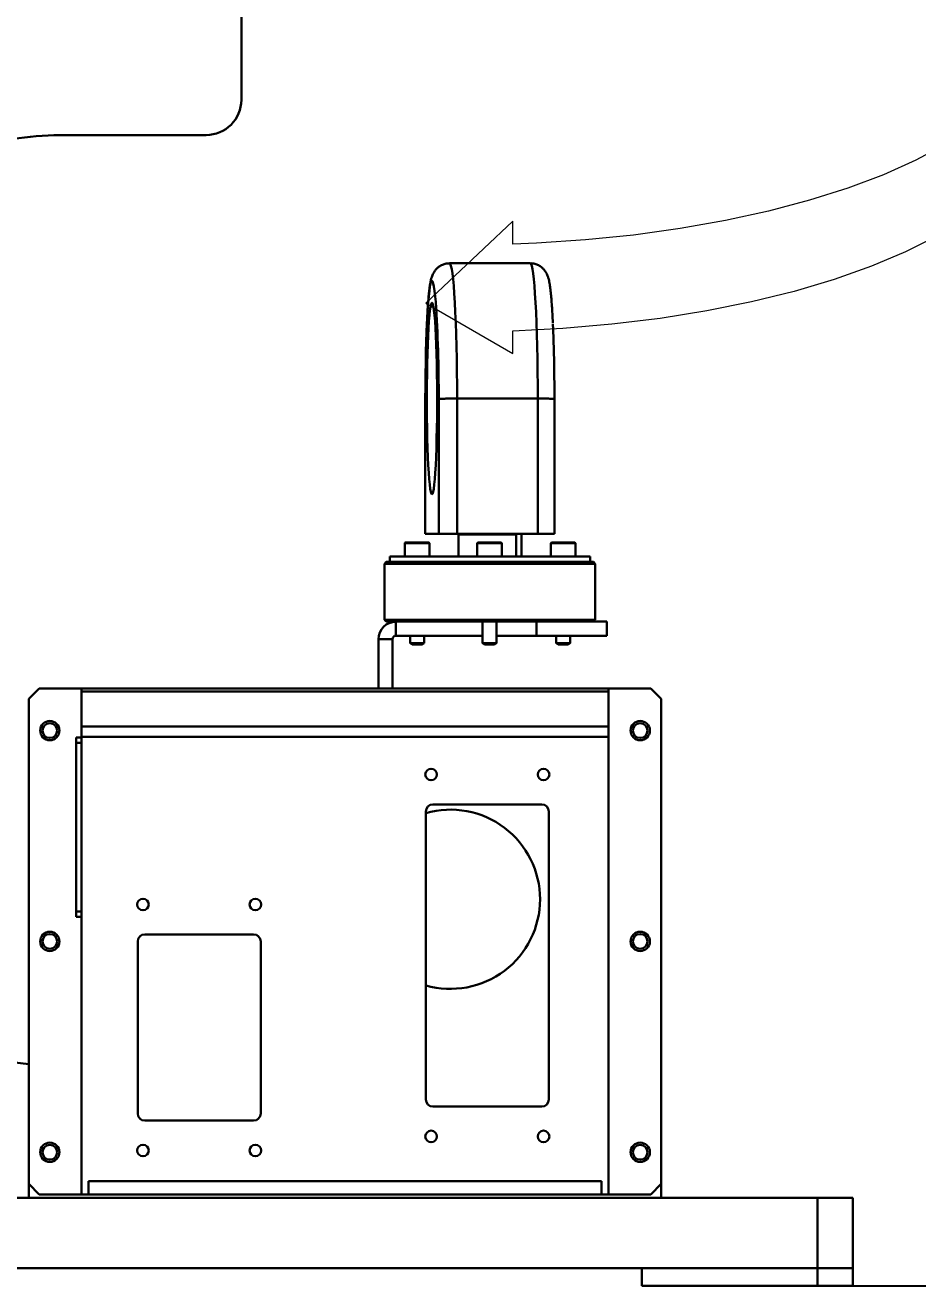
# Model space of a CAD drawing. Header units: millimetres. Extents: x -2601 to 21461, y 11492 to 21077.
# Drawn here: x 8169.6 to 8423.6, y 14795 to 15153.8 of the extents above; entities that cross this region are included whole.
import ezdxf

# ---------------------------------------------------------------- set-up
doc = ezdxf.new("R2010")
doc.units = ezdxf.units.MM
doc.header["$PDSIZE"] = -1
doc.linetypes.add('CENTERX2', pattern=[20.32, 12.7, -2.54, 2.54, -2.54])
doc.layers.add('中心线层', color=1, linetype='CENTERX2')
doc.layers.add('文字层', color=7, linetype='Continuous', lineweight=25)
doc.styles.get("Standard").update_dxf_attribs({"font": ''})
doc.styles.get('Standard').set_extended_font_data('HYSWLongFangSong')
doc.dimstyles.new('ISO-25', dxfattribs={"dimscale": 25, "dimtxt": 3.5, "dimasz": 1.6, "dimexe": 1.25, "dimexo": 0.625, "dimtad": 1, "dimdec": 0, "dimzin": 9, "dimdsep": 46, "dimtxsty": 'Standard', "dimcen": 2.5, "dimadec": 0, "dimazin": 2, "dimtfac": 1, "dimtdec": 0, "dimtofl": 0, "dimtmove": 0, "dimatfit": 3, "dimfxl": 1, "dimarcsym": 0})

# ---------------------------------------------------------------- blocks, each defined once
blk = doc.blocks.new('*D27')
at = {"color": 0, "lineweight": -2}
for p, q in [((8144.23, 15359.53), (8786.74, 15359.53)), ((8755.49, 15319.53), (8755.49, 14835.03)), ((8360.73, 14795.03), (8786.74, 14795.03))]:
    blk.add_line(p, q, dxfattribs=at)
at = {"color": 0}
for points in [[(8748.82, 15319.53), (8762.15, 15319.53), (8755.49, 15359.53)], [(8748.82, 14835.03), (8762.15, 14835.03), (8755.49, 14795.03)]]:
    blk.add_solid(points, dxfattribs=at)
at = {"layer": 'Defpoints', "color": 0}
for p in [(8128.61, 15359.53), (8345.11, 14795.03), (8755.49, 14795.03)]:
    blk.add_point(p, dxfattribs=at)
at = {"color": 0, "insert": (8696.11, 15077.28), "char_height": 87.5, "attachment_point": 5, "rotation": 90}
blk.add_mtext('564', dxfattribs=at)
blk = doc.blocks.new('1111')
at = {"layer": '中心线层', "color": 0, "linetype": 'Continuous', "lineweight": 0}
for p, q in [((3648.14, -2830.89), (3672.84, -2816.56)), ((3672.84, -2816.56), (3672.84, -2823.05)), ((3687.08, -2823.77), (3672.84, -2823.05)), ((3701.1, -2824.98), (3687.08, -2823.77)), ((3714.8, -2826.65), (3701.1, -2824.98)), ((3728.07, -2828.77), (3714.8, -2826.65)), ((3740.81, -2831.34), (3728.07, -2828.77)), ((3672.84, -2854.23), (3648.14, -2830.89)), ((3752.92, -2834.32), (3740.81, -2831.34)), ((3764.32, -2837.71), (3752.92, -2834.32)), ((3774.91, -2841.46), (3764.32, -2837.71)), ((3784.61, -2845.56), (3774.91, -2841.46)), ((3672.84, -2847.74), (3672.84, -2854.23)), ((3679.63, -2848.03), (3672.84, -2847.8)), ((3693.55, -2848.96), (3679.63, -2848.03)), ((3793.36, -2849.96), (3784.61, -2845.56)), ((3707.21, -2850.35), (3693.55, -2848.96)), ((3720.52, -2852.19), (3707.21, -2850.35)), ((3801.07, -2854.65), (3793.36, -2849.96)), ((3733.36, -2854.47), (3720.52, -2852.19)), ((3745.66, -2857.16), (3733.36, -2854.47)), ((3807.71, -2859.58), (3801.07, -2854.65)), ((3757.31, -2860.25), (3745.66, -2857.16)), ((3768.24, -2863.71), (3757.31, -2860.25)), ((3813.2, -2864.71), (3807.71, -2859.58)), ((3778.35, -2867.53), (3768.24, -2863.71)), ((3817.52, -2870.01), (3813.2, -2864.71)), ((3787.59, -2871.66), (3778.35, -2867.53)), ((3795.87, -2876.09), (3787.59, -2871.66)), ((3820.63, -2875.43), (3817.52, -2870.01)), ((3803.15, -2880.78), (3795.87, -2876.09)), ((3822.5, -2880.94), (3820.63, -2875.43)), ((3809.35, -2885.69), (3803.15, -2880.78)), ((3823.13, -2886.49), (3822.5, -2880.94)), ((3814.45, -2890.78), (3809.35, -2885.69)), ((3823.13, -2911.19), (3823.13, -2886.49)), ((3823.13, -2911.19), (3823.13, -2886.49)), ((3818.4, -2896.03), (3814.45, -2890.78)), ((3823.13, -2892.5), (3818.4, -2901.65)), ((3819.45, -2898.07), (3818.4, -2896.03)), ((3818.4, -2901.65), (3814.45, -2906.9)), ((3814.45, -2906.9), (3809.35, -2912)), ((3809.35, -2912), (3803.15, -2916.91)), ((3823.13, -2911.19), (3822.5, -2916.74)), ((3803.15, -2916.91), (3795.87, -2921.59)), ((3822.5, -2916.74), (3820.63, -2922.25)), ((3795.87, -2921.59), (3787.59, -2926.02)), ((3820.63, -2922.25), (3817.52, -2927.67)), ((3787.59, -2926.02), (3778.35, -2930.15)), ((3778.35, -2930.15), (3768.24, -2933.97)), ((3817.52, -2927.67), (3813.2, -2932.97)), ((3768.24, -2933.97), (3757.31, -2937.43)), ((3813.2, -2932.97), (3807.71, -2938.1)), ((3757.31, -2937.43), (3745.66, -2940.52)), ((3807.71, -2938.1), (3801.07, -2943.03)), ((3745.66, -2940.52), (3733.36, -2943.21)), ((3672.84, -2943.39), (3648.14, -2966.73)), ((3672.84, -2949.88), (3672.84, -2943.39)), ((3733.36, -2943.21), (3720.52, -2945.49)), ((3801.07, -2943.03), (3793.36, -2947.72)), ((3693.55, -2948.72), (3679.63, -2949.65)), ((3707.21, -2947.33), (3693.55, -2948.72)), ((3720.52, -2945.49), (3707.21, -2947.33)), ((3793.36, -2947.72), (3784.61, -2952.13)), ((3679.63, -2949.65), (3672.84, -2949.88)), ((3784.61, -2952.13), (3774.91, -2956.22)), ((3774.91, -2956.22), (3764.32, -2959.98)), ((3764.32, -2959.98), (3752.92, -2963.36)), ((3648.14, -2966.73), (3672.84, -2981.06)), ((3740.81, -2966.34), (3728.07, -2968.91)), ((3752.92, -2963.36), (3740.81, -2966.34)), ((3728.07, -2968.91), (3714.8, -2971.04)), ((3687.08, -2973.91), (3672.84, -2974.63)), ((3701.1, -2972.71), (3687.08, -2973.91)), ((3714.8, -2971.04), (3701.1, -2972.71)), ((3672.84, -2981.06), (3672.84, -2974.58))]:
    blk.add_line(p, q, dxfattribs=at)

msp = doc.modelspace()

# ---------------------------------------------------------------- linework, layer by layer
at = {"color": 161, "lineweight": 30, "true_color": 0x67adff}
for p, q in [((8231.11, 15132.53), (8231.11, 15160.03)), ((8221.11, 15122.53), (8181.11, 15122.53)), ((8313.32, 15086.03), (8290.35, 15086.03)), ((8283.45, 15047.4), (8283.45, 15009.03)), ((8283.45, 15047.39), (8283.45, 15009.03)), ((8287.27, 15009.03), (8287.27, 15047.39)), ((8292.53, 15047.53), (8292.53, 15009.03)), ((8292.53, 15047.53), (8315.49, 15047.53)), ((8315.49, 15009.03), (8315.49, 15047.53)), ((8320.23, 15009.03), (8320.23, 15047.4)), ((8277.81, 15006.53), (8278.08, 15006.53)), ((8278.08, 15006.53), (8284.41, 15006.53)), ((8283.45, 15009.03), (8287.27, 15009.03)), ((8283.45, 15009.03), (8283.45, 15009.03)), ((8292.53, 15009.03), (8287.27, 15009.03)), ((8292.53, 15009.03), (8315.49, 15009.03)), ((8293.04, 15009.03), (8292.86, 15008.83)), ((8309.3, 15008.83), (8292.86, 15008.83)), ((8292.86, 15002.53), (8292.86, 15008.83)), ((8298.43, 15006.53), (8304.37, 15006.53)), ((8304.37, 15006.53), (8305.03, 15006.53)), ((8309.3, 15008.83), (8309.3, 15002.53)), ((8310.64, 15009.03), (8310.81, 15008.83)), ((8310.81, 15002.53), (8310.81, 15008.83)), ((8320.23, 15009.03), (8315.49, 15009.03)), ((8319.38, 15006.53), (8325.98, 15006.53)), ((8277.61, 15006.33), (8277.61, 15002.53)), ((8277.89, 15006.33), (8277.61, 15006.33)), ((8284.61, 15006.33), (8277.89, 15006.33)), ((8284.61, 15002.53), (8284.61, 15006.33)), ((8298.23, 15006.33), (8298.23, 15002.53)), ((8304.53, 15006.33), (8298.23, 15006.33)), ((8305.23, 15006.33), (8304.53, 15006.33)), ((8305.23, 15002.53), (8305.23, 15006.33)), ((8319.18, 15006.33), (8319.18, 15002.53)), ((8326.18, 15006.33), (8319.18, 15006.33)), ((8326.18, 15002.53), (8326.18, 15006.33)), ((8272.34, 15001.03), (8271.84, 15000.53)), ((8271.84, 15000.53), (8271.84, 14984.53)), ((8331.84, 15000.53), (8271.84, 15000.53)), ((8272.34, 15001.03), (8331.34, 15001.03)), ((8273.34, 15002.53), (8273.34, 15001.03)), ((8273.34, 15002.53), (8330.34, 15002.53)), ((8330.34, 15001.03), (8330.34, 15002.53)), ((8331.84, 15000.53), (8331.34, 15001.03)), ((8331.84, 14984.53), (8331.84, 15000.53)), ((8271.84, 14984.53), (8272.34, 14984.03)), ((8271.84, 14984.53), (8331.84, 14984.53)), ((8275.11, 14984.03), (8272.34, 14984.03)), ((8275.11, 14984.03), (8275.11, 14980.03)), ((8275.11, 14984.03), (8283.24, 14984.03)), ((8321.74, 14984.03), (8283.24, 14984.03)), ((8299.73, 14984.03), (8299.73, 14977.88)), ((8303.73, 14977.88), (8303.73, 14984.03)), ((8315.11, 14980.03), (8315.11, 14984.03)), ((8321.74, 14984.03), (8335.11, 14984.03)), ((8331.34, 14984.03), (8331.84, 14984.53)), ((8335.11, 14984.03), (8335.11, 14980.03)), ((8274.11, 14979.03), (8270.11, 14979.03)), ((8270.11, 14965.03), (8270.11, 14979.03)), ((8274.11, 14965.03), (8274.11, 14979.03)), ((8275.11, 14980.03), (8299.73, 14980.03)), ((8279.11, 14980.03), (8279.11, 14977.88)), ((8279.11, 14977.88), (8279.71, 14977.53)), ((8279.27, 14977.88), (8279.11, 14977.88)), ((8279.27, 14977.88), (8283.11, 14977.88)), ((8282.5, 14977.53), (8283.11, 14977.88)), ((8283.11, 14977.88), (8283.11, 14980.03)), ((8299.73, 14977.88), (8300.33, 14977.53)), ((8299.73, 14977.88), (8303.33, 14977.88)), ((8303.12, 14977.53), (8303.73, 14977.88)), ((8303.33, 14977.88), (8303.73, 14977.88)), ((8303.73, 14980.03), (8315.11, 14980.03)), ((8335.11, 14980.03), (8315.11, 14980.03)), ((8320.68, 14980.03), (8320.68, 14977.88)), ((8320.68, 14977.88), (8321.28, 14977.53)), ((8320.68, 14977.88), (8324.68, 14977.88)), ((8324.07, 14977.53), (8324.68, 14977.88)), ((8324.68, 14977.88), (8324.68, 14980.03)), ((8279.71, 14977.53), (8279.83, 14977.53)), ((8279.83, 14977.53), (8282.5, 14977.53)), ((8300.33, 14977.53), (8302.84, 14977.53)), ((8302.84, 14977.53), (8303.12, 14977.53)), ((8321.28, 14977.53), (8324.07, 14977.53)), ((8173.61, 14965.03), (8170.61, 14962.03)), ((8173.61, 14965.03), (8185.61, 14965.03)), ((8185.61, 14965.03), (8335.61, 14965.03)), ((8185.61, 14965.03), (8185.61, 14964.15)), ((8185.61, 14964.15), (8335.61, 14964.15)), ((8185.61, 14964.15), (8185.61, 14954.15)), ((8335.61, 14965.03), (8335.61, 14964.15)), ((8335.61, 14965.03), (8347.61, 14965.03)), ((8335.61, 14964.15), (8335.61, 14954.15)), ((8350.61, 14962.03), (8347.61, 14965.03)), ((8170.61, 14824.03), (8170.61, 14962.03)), ((8350.61, 14962.03), (8350.61, 14824.03)), ((8185.61, 14954.15), (8185.61, 14951.28)), ((8185.61, 14954.15), (8335.61, 14954.15)), ((8335.61, 14954.15), (8335.61, 14951.28)), ((8185.61, 14951.03), (8184.11, 14951.03)), ((8184.11, 14951.03), (8184.11, 14949.53)), ((8185.61, 14949.53), (8184.11, 14949.53)), ((8184.11, 14949.53), (8184.11, 14901.53)), ((8185.61, 14951.28), (8335.61, 14951.28)), ((8185.61, 14951.28), (8185.61, 14821.03)), ((8335.61, 14951.28), (8335.61, 14821.03)), ((8316.61, 14932.03), (8285.61, 14932.03)), ((8283.61, 14930.03), (8283.61, 14848.03)), ((8318.61, 14848.03), (8318.61, 14930.03)), ((8185.61, 14901.53), (8184.11, 14901.53)), ((8184.11, 14901.53), (8184.11, 14900.03)), ((8185.61, 14900.03), (8184.11, 14900.03)), ((8201.61, 14893.03), (8201.61, 14844.03)), ((8234.61, 14895.03), (8203.61, 14895.03)), ((8236.61, 14844.03), (8236.61, 14893.03)), ((8285.61, 14846.03), (8316.61, 14846.03)), ((8203.61, 14842.03), (8234.61, 14842.03)), ((8170.61, 14824.03), (8173.61, 14821.03)), ((8170.61, 14820.03), (8170.61, 14824.03)), ((8187.61, 14824.76), (8333.61, 14824.76)), ((8187.61, 14821.03), (8187.61, 14824.76)), ((8333.61, 14824.76), (8333.61, 14821.03)), ((8347.61, 14821.03), (8350.61, 14824.03)), ((8350.61, 14824.03), (8350.61, 14820.03)), ((7995.11, 14820.03), (8395.11, 14820.03)), ((8185.61, 14821.03), (8173.61, 14821.03)), ((8187.61, 14821.03), (8185.61, 14821.03)), ((8187.61, 14821.03), (8333.61, 14821.03)), ((8333.61, 14821.03), (8335.61, 14821.03)), ((8347.61, 14821.03), (8335.61, 14821.03)), ((8395.11, 14800.03), (8395.11, 14820.03)), ((8395.11, 14820.03), (8405.11, 14820.03)), ((8405.11, 14820.03), (8405.11, 14800.03)), ((7995.11, 14800.03), (8395.11, 14800.03)), ((8345.11, 14800.03), (8345.11, 14795.03)), ((8345.11, 14800.03), (8395.11, 14800.03)), ((8395.11, 14795.03), (8395.11, 14800.03)), ((8395.11, 14800.03), (8405.11, 14800.03)), ((8405.11, 14800.03), (8405.11, 14795.03)), ((8345.11, 14795.03), (8395.11, 14795.03)), ((8405.11, 14795.03), (8395.11, 14795.03))]:
    msp.add_line(p, q, dxfattribs=at)
at = {"color": 161, "lineweight": 30, "true_color": 0x67adff, "flags": 128}
for points in [[(8290.35, 15086.03), (8290.35, 15086.03), (8290.56, 15085.84), (8290.76, 15085.3), (8290.97, 15084.39), (8291.16, 15083.13), (8291.35, 15081.54), (8291.53, 15079.61), (8291.7, 15077.38), (8291.85, 15074.86), (8292, 15072.08), (8292.12, 15069.06), (8292.24, 15065.82), (8292.33, 15062.4), (8292.41, 15058.83), (8292.47, 15055.14), (8292.51, 15051.36), (8292.53, 15047.53)], [(8315.49, 15047.53), (8315.47, 15051.36), (8315.43, 15055.14), (8315.38, 15058.83), (8315.3, 15062.4), (8315.2, 15065.82), (8315.09, 15069.06), (8314.96, 15072.08), (8314.82, 15074.86), (8314.66, 15077.38), (8314.5, 15079.61), (8314.32, 15081.54), (8314.13, 15083.13), (8313.93, 15084.39), (8313.73, 15085.3), (8313.53, 15085.84), (8313.32, 15086.03)], [(8286.42, 15075.03), (8286.28, 15076.58), (8286.11, 15078.16), (8285.93, 15079.4), (8285.74, 15080.3), (8285.55, 15080.84), (8285.36, 15081.03), (8285.17, 15080.84), (8284.98, 15080.3), (8284.79, 15079.4), (8284.61, 15078.16), (8284.44, 15076.58), (8284.27, 15074.68), (8284.12, 15072.49), (8283.98, 15070.01), (8283.85, 15067.29), (8283.74, 15064.35), (8283.72, 15063.5)], [(8285.36, 15020.28), (8285.53, 15020.45), (8285.69, 15020.98), (8285.85, 15021.86), (8286.01, 15023.07), (8286.15, 15024.6), (8286.29, 15026.43), (8286.41, 15028.53), (8286.52, 15030.89), (8286.61, 15033.45), (8286.69, 15036.21), (8286.75, 15039.1), (8286.79, 15042.11), (8286.82, 15045.19), (8286.82, 15048.3), (8286.81, 15051.4), (8286.78, 15054.45), (8286.72, 15057.41), (8286.65, 15060.24), (8286.57, 15062.91), (8286.47, 15065.37), (8286.35, 15067.6), (8286.22, 15069.57), (8286.08, 15071.25), (8285.93, 15072.63), (8285.77, 15073.67), (8285.61, 15074.38), (8285.44, 15074.73), (8285.28, 15074.73), (8285.11, 15074.38), (8284.95, 15073.67), (8284.79, 15072.63), (8284.64, 15071.25), (8284.5, 15069.57), (8284.37, 15067.6), (8284.25, 15065.37), (8284.15, 15062.91), (8284.07, 15060.24), (8284, 15057.41), (8283.95, 15054.45), (8283.91, 15051.4), (8283.9, 15048.3), (8283.9, 15045.19), (8283.93, 15042.11), (8283.97, 15039.1), (8284.03, 15036.21), (8284.11, 15033.45), (8284.2, 15030.89), (8284.31, 15028.53), (8284.43, 15026.43), (8284.57, 15024.6), (8284.71, 15023.07), (8284.87, 15021.86), (8285.03, 15020.98), (8285.19, 15020.45), (8285.36, 15020.28)], [(8319.76, 15068.73), (8319.82, 15067.29), (8319.93, 15064.35), (8320.02, 15061.21), (8320.1, 15057.91), (8320.16, 15054.49), (8320.2, 15050.97), (8320.22, 15047.39)], [(8283.72, 15063.5), (8283.65, 15061.21), (8283.57, 15057.91), (8283.51, 15054.49), (8283.47, 15050.97), (8283.45, 15047.39)]]:
    msp.add_lwpolyline(points, dxfattribs=at)
at = {"color": 161, "lineweight": 30, "true_color": 0x67adff}
for centre, radius in [((8176.61, 14953.03), 2.75), ((8176.61, 14953.03), 2.1), ((8344.61, 14953.03), 2.75), ((8344.61, 14953.03), 2.1), ((8285.11, 14940.53), 1.65), ((8317.11, 14940.53), 1.65), ((8203.11, 14903.53), 1.65), ((8235.11, 14903.53), 1.65), ((8176.61, 14893.03), 2.75), ((8344.61, 14893.03), 2.75), ((8176.61, 14893.03), 2.1), ((8344.61, 14893.03), 2.1), ((8285.11, 14837.53), 1.65), ((8317.11, 14837.53), 1.65), ((8176.61, 14833.03), 2.75), ((8176.61, 14833.03), 2.1), ((8203.11, 14833.53), 1.65), ((8235.11, 14833.53), 1.65), ((8344.61, 14833.03), 2.75), ((8344.61, 14833.03), 2.1)]:
    msp.add_circle(centre, radius, dxfattribs=at)
for centre, radius, start, end in [((8221.11, 15132.53), 10, 270, 0), ((8181.11, 15022.53), 100, 90, 105.3057), ((7897.53, 15049.3), 389.74, 359.7195, 3.785), ((8277.81, 15006.33), 0.2, 90, 180), ((8284.41, 15006.33), 0.2, 0, 90), ((8298.43, 15006.33), 0.2, 90, 180), ((8305.03, 15006.33), 0.2, 0, 90), ((8319.38, 15006.33), 0.2, 90, 180), ((8325.98, 15006.33), 0.2, 0, 90), ((8275.11, 14979.03), 5, 90, 180), ((8275.11, 14979.03), 1, 90, 180), ((8181.11, 14957.53), 100, 180, 263.9728), ((8285.61, 14930.03), 2, 90, 180), ((8316.61, 14930.03), 2, 0, 90), ((8290.61, 14905.03), 25.5, 0, 105.9328), ((8290.61, 14905.03), 25.5, 254.0672, 0), ((8203.61, 14893.03), 2, 90, 180), ((8234.61, 14893.03), 2, 0, 90), ((8285.61, 14848.03), 2, 180, 270), ((8316.61, 14848.03), 2, 270, 0), ((8203.61, 14844.03), 2, 180, 270), ((8234.61, 14844.03), 2, 270, 0)]:
    msp.add_arc(centre, radius, start, end, dxfattribs=at)
for points, knots in [([(8290.35, 15085.99), (8290.04, 15085.99), (8289.34, 15085.98), (8288.33, 15085.65), (8287.39, 15085.12), (8286.66, 15084.49), (8286.12, 15083.84), (8285.74, 15083.2), (8285.46, 15082.6), (8285.24, 15081.97), (8285.03, 15081.18), (8284.83, 15080.15), (8284.63, 15078.77), (8284.45, 15077.09), (8284.28, 15075.17), (8284.13, 15072.97), (8284, 15070.84), (8283.93, 15069.35), (8283.91, 15068.74)], [0, 0, 0, 0, 0.027808, 0.064157, 0.097825, 0.129809, 0.161072, 0.193244, 0.228714, 0.27187, 0.330396, 0.423891, 0.528439, 0.62713, 0.731359, 0.83225, 0.931552, 1, 1, 1, 1]), ([(8319.76, 15068.97), (8319.74, 15069.24), (8319.69, 15070.39), (8319.59, 15072.22), (8319.45, 15074.44), (8319.29, 15076.42), (8319.11, 15078.18), (8318.91, 15079.72), (8318.71, 15080.89), (8318.48, 15081.83), (8318.24, 15082.55), (8317.9, 15083.28), (8317.46, 15083.97), (8316.82, 15084.69), (8315.95, 15085.35), (8314.9, 15085.81), (8313.98, 15086.04), (8313.45, 15086), (8313.32, 15085.99)], [0, 0, 0, 0, 0.029801, 0.128611, 0.227918, 0.328011, 0.429504, 0.533719, 0.644561, 0.711672, 0.771454, 0.808535, 0.843673, 0.878485, 0.913991, 0.950534, 0.987643, 1, 1, 1, 1]), ([(8283.91, 15068.74), (8283.89, 15068.48), (8283.84, 15067.37), (8283.78, 15065.67), (8283.73, 15064.17), (8283.71, 15063.66)], [0, 0, 0, 0, 0.16769, 0.714984, 1, 1, 1, 1]), ([(8283.46, 15047.4), (8283.46, 15047.4), (8283.45, 15047.4), (8283.45, 15047.4), (8283.45, 15047.39)], [0, 0, 0, 0, 0.771984, 1, 1, 1, 1]), ([(8287.27, 15047.39), (8287.27, 15047.4), (8287.29, 15047.41), (8287.45, 15047.43), (8288.09, 15047.47), (8289.29, 15047.5), (8290.83, 15047.52), (8291.96, 15047.52), (8292.53, 15047.53)], [0, 0, 0, 0, 0.007761, 0.141489, 0.356163, 0.570797, 0.785395, 1, 1, 1, 1]), ([(8315.49, 15047.53), (8316.05, 15047.52), (8317.17, 15047.52), (8318.62, 15047.5), (8319.69, 15047.47), (8320.18, 15047.43), (8320.24, 15047.41), (8320.22, 15047.4), (8320.22, 15047.39)], [0, 0, 0, 0, 0.214592, 0.429184, 0.643777, 0.858479, 0.992246, 1, 1, 1, 1]), ([(8309.3, 15008.83), (8309.34, 15008.87), (8309.4, 15008.95), (8309.46, 15009.01), (8309.48, 15009.03)], [0, 0, 0, 0, 0.690001, 1, 1, 1, 1])]:
    msp.add_open_spline(points, degree=3, knots=knots, dxfattribs=at)

# ---------------------------------------------------------------- block references
at = {"layer": '文字层', "linetype": 'Continuous', "lineweight": 15}
msp.add_blockref('1111', (4635.48, 18041.38), dxfattribs=at)

# ---------------------------------------------------------------- dimensions: what is measured, and where the dimension line sits
dim = msp.add_linear_dim(base=(8755.486473, 14795.025541), p1=(8128.607568, 15359.52554), p2=(8345.107487, 14795.025541), angle=90, dimstyle='ISO-25')
dim.commit()
dim.dimension.update_dxf_attribs({"geometry": '*D27', "text_midpoint": (8755.486473, 15077.27554), "dimtype": 160})

doc.saveas('drawing.dxf')
